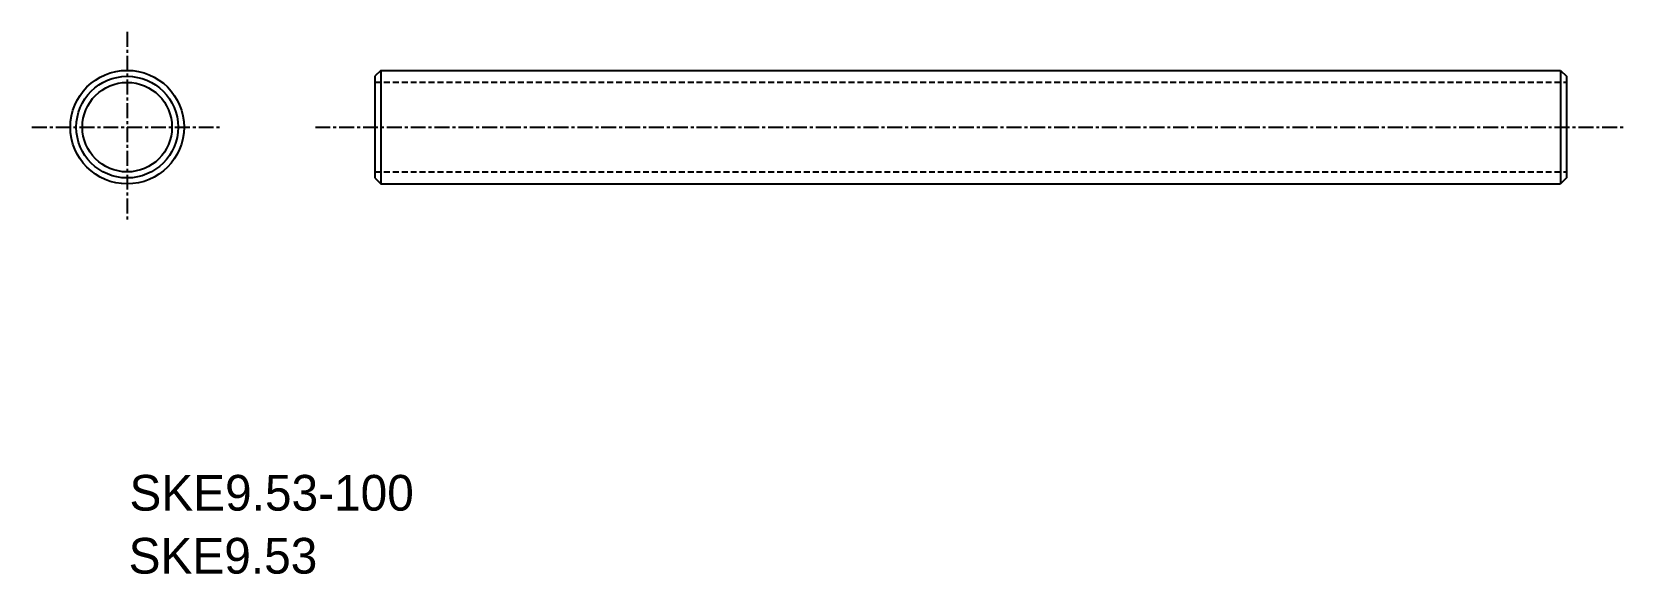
# Model space of a CAD drawing. Extents: x -113 to 21, y 169 to 214.
import ezdxf

# ---------------------------------------------------------------- set-up
doc = ezdxf.new("R2010")
doc.units = 0
doc.linetypes.add('CENTER', pattern=[2, 1.25, -0.25, 0.25, -0.25])
doc.linetypes.add('DASHED', pattern=[0.75, 0.5, -0.25])
doc.layers.get('0').update_dxf_attribs({"linetype": 'CONTINUOUS'})
doc.layers.add('CENTER', color=1, linetype='CENTER')

msp = doc.modelspace()

# ---------------------------------------------------------------- linework, layer by layer
at = {"color": 7, "linetype": 'CONTINUOUS'}
for p, q in [((-83.82, 211.24), (-84.32, 210.74)), ((-84.32, 210.74), (-84.32, 202.21)), ((-83.82, 211.24), (15.18, 211.24)), ((-83.82, 211.24), (-83.82, 201.71)), ((15.18, 211.24), (15.18, 201.71)), ((15.18, 211.24), (15.68, 210.74)), ((15.68, 210.74), (15.68, 202.21)), ((-84.32, 202.21), (-83.82, 201.71)), ((15.68, 202.21), (15.18, 201.71)), ((-83.82, 201.71), (15.18, 201.71))]:
    msp.add_line(p, q, dxfattribs=at)
at = {"color": 3, "linetype": 'DASHED'}
for p, q in [((-84.32, 210.24), (15.68, 210.24)), ((-84.32, 202.71), (15.68, 202.71))]:
    msp.add_line(p, q, dxfattribs=at)
at = {"color": 7, "linetype": 'CONTINUOUS'}
for radius in [4.77, 4.27, 3.76]:
    msp.add_circle((-105.11, 206.47), radius, dxfattribs=at)
at = {"layer": 'CENTER', "color": 1, "linetype": 'CENTER'}
for p, q in [((-105.11, 214.47), (-105.11, 198.47)), ((-113.11, 206.47), (-97.11, 206.47)), ((-89.32, 206.47), (20.68, 206.47))]:
    msp.add_line(p, q, dxfattribs=at)

# ---------------------------------------------------------------- texts
at = {"color": 7, "linetype": 'CONTINUOUS'}
for s, p in [('SKE9.53-100', (-104.92, 174.26)), ('SKE9.53', (-104.99, 168.97))]:
    msp.add_text(s, height=3, dxfattribs=at).set_placement(p)

doc.saveas('drawing.dxf')
